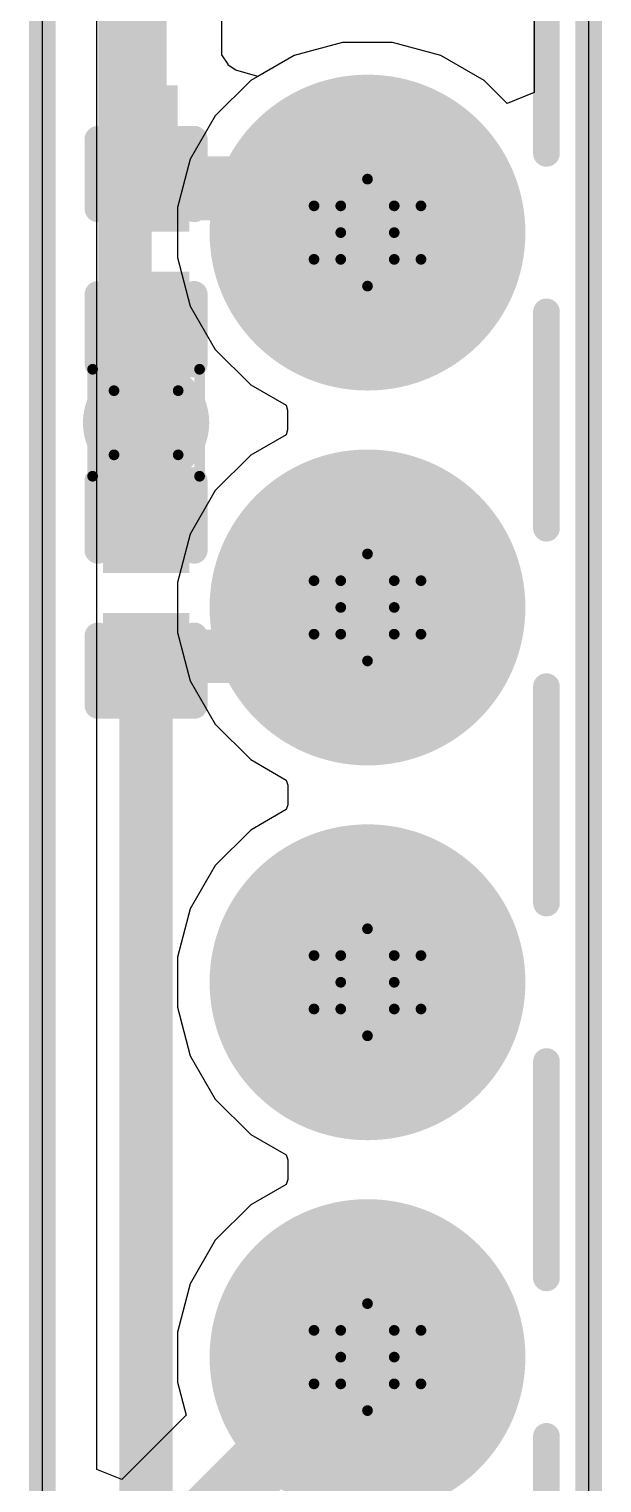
# Model space of a CAD drawing. Header units: inches. Extents: x 0 to 355, y -10 to 78.
# Drawn here: x 69.6 to 72.32, y 12.44 to 19.34 of the extents above; entities that cross this region are included whole.
import ezdxf

# ---------------------------------------------------------------- set-up
doc = ezdxf.new("R2010")
doc.units = ezdxf.units.IN
for name, color, linetype in [('Board Outline', 216, 'Continuous'), ('Bottom Layer', 5, 'Continuous'), ('Bottom Solder', 6, 'Continuous'), ('Drill Drawing', 1, 'Continuous'), ('Multi-Layer', 9, 'Continuous'), ('Pad Holes', 156, 'Continuous'), ('Top Layer', 1, 'Continuous'), ('Top Overlay', 2, 'Continuous'), ('Top Paste', 8, 'Continuous'), ('Top Solder', 216, 'Continuous'), ('Via Holes', 16, 'Continuous')]:
    doc.layers.add(name, color=color, linetype=linetype)

# ---------------------------------------------------------------- blocks, each defined once
blk = doc.blocks.new('PAW3395DM_21')
at = {"layer": 'Bottom Layer'}
h = blk.add_hatch(color=5, dxfattribs=at)
edge = h.paths.add_edge_path()
edge.add_arc((-5.3499893, 1.3349859), 0.6999985999999999, 0, 360)
h = blk.add_hatch(color=5, dxfattribs=at)
edge = h.paths.add_edge_path()
edge.add_arc((-5.3499893, -0.4449953), 0.6999985999999999, 0, 360)
h = blk.add_hatch(color=5, dxfattribs=at)
edge = h.paths.add_edge_path()
edge.add_arc((-5.3499893, -2.2250019), 0.6999985999999999, 0, 360)
h = blk.add_hatch(color=5, dxfattribs=at)
edge = h.paths.add_edge_path()
edge.add_arc((-5.3499893, -4.0050085), 0.6999985999999999, 0, 360)
at = {"layer": 'Bottom Solder'}
h = blk.add_hatch(color=6, dxfattribs=at)
edge = h.paths.add_edge_path()
edge.add_arc((-5.3499893, 1.3349859), 0.7499985, 0, 360)
h = blk.add_hatch(color=6, dxfattribs=at)
edge = h.paths.add_edge_path()
edge.add_arc((-5.3499893, -0.4449953), 0.7499985, 0, 360)
h = blk.add_hatch(color=6, dxfattribs=at)
edge = h.paths.add_edge_path()
edge.add_arc((-5.3499893, -2.2250019), 0.7499985, 0, 360)
h = blk.add_hatch(color=6, dxfattribs=at)
edge = h.paths.add_edge_path()
edge.add_arc((-5.3499893, -4.0050085), 0.7499985, 0, 360)
at = {"layer": 'Multi-Layer'}
h = blk.add_hatch(color=9, dxfattribs=at)
edge = h.paths.add_edge_path()
edge.add_arc((-5.3499893, 1.3349859), 0.6999985999999999, 0, 360)
h = blk.add_hatch(color=9, dxfattribs=at)
edge = h.paths.add_edge_path()
edge.add_arc((-5.3499893, -0.4449953), 0.6999985999999999, 0, 360)
h = blk.add_hatch(color=9, dxfattribs=at)
edge = h.paths.add_edge_path()
edge.add_arc((-5.3499893, -2.2250019), 0.6999985999999999, 0, 360)
h = blk.add_hatch(color=9, dxfattribs=at)
edge = h.paths.add_edge_path()
edge.add_arc((-5.3499893, -4.0050085), 0.6999985999999999, 0, 360)
at = {"layer": 'Pad Holes'}
h = blk.add_hatch(color=7, dxfattribs=at)
edge = h.paths.add_edge_path()
edge.add_arc((-5.3499893, 1.3349859), 0.350012, 0, 360)
h = blk.add_hatch(color=7, dxfattribs=at)
edge = h.paths.add_edge_path()
edge.add_arc((-5.3499893, -0.4449953), 0.350012, 0, 360)
h = blk.add_hatch(color=7, dxfattribs=at)
edge = h.paths.add_edge_path()
edge.add_arc((-5.3499893, -2.2250019), 0.350012, 0, 360)
h = blk.add_hatch(color=7, dxfattribs=at)
edge = h.paths.add_edge_path()
edge.add_arc((-5.3499893, -4.0050085), 0.350012, 0, 360)
at = {"layer": 'Top Layer'}
h = blk.add_hatch(color=1, dxfattribs=at)
edge = h.paths.add_edge_path()
edge.add_arc((-5.3499893, 1.3349859), 0.6999985999999999, 0, 360)
h = blk.add_hatch(color=1, dxfattribs=at)
edge = h.paths.add_edge_path()
edge.add_arc((-5.3499893, -0.4449953), 0.6999985999999999, 0, 360)
h = blk.add_hatch(color=1, dxfattribs=at)
edge = h.paths.add_edge_path()
edge.add_arc((-5.3499893, -2.2250019), 0.6999985999999999, 0, 360)
h = blk.add_hatch(color=1, dxfattribs=at)
edge = h.paths.add_edge_path()
edge.add_arc((-5.3499893, -4.0050085), 0.6999985999999999, 0, 360)
at = {"layer": 'Top Solder'}
h = blk.add_hatch(color=216, dxfattribs=at)
edge = h.paths.add_edge_path()
edge.add_arc((-5.3499893, 1.3349859), 0.7499985, 0, 360)
h = blk.add_hatch(color=216, dxfattribs=at)
edge = h.paths.add_edge_path()
edge.add_arc((-5.3499893, -0.4449953), 0.7499985, 0, 360)
h = blk.add_hatch(color=216, dxfattribs=at)
edge = h.paths.add_edge_path()
edge.add_arc((-5.3499893, -2.2250019), 0.7499985, 0, 360)
h = blk.add_hatch(color=216, dxfattribs=at)
edge = h.paths.add_edge_path()
edge.add_arc((-5.3499893, -4.0050085), 0.7499985, 0, 360)
at = {"layer": 'Top Overlay'}
for points in [[(-4.5000037, 1.7113631, 0.127, 0.127, 0), (-4.5000037, 2.7385645, 0.127, 0.127, 0)], [(-4.5000037, -0.0686435, 0.127, 0.127, 0), (-4.5000037, 0.9585324999999999, 0.127, 0.127, 0)], [(-4.5000037, -1.8486247, 0.127, 0.127, 0), (-4.5000037, -0.8213978999999999, 0.127, 0.127, 0)], [(-4.5000037, -3.6286059, 0.127, 0.127, 0), (-4.5000037, -2.6014299, 0.127, 0.127, 0)], [(-4.5000037, -5.4085871, 0.127, 0.127, 0), (-4.5000037, -4.381411099999999, 0.127, 0.127, 0)]]:
    blk.add_lwpolyline(points, format="xyseb", dxfattribs=at)
for points in [[(-4.531753699999999, 1.7113631, 0.0635, 0.0635, 1), (-4.4682537, 1.7113631, 0.0635, 0.0635, 1)], [(-4.531753699999999, 0.9585324999999999, 0.0635, 0.0635, 1), (-4.4682537, 0.9585324999999999, 0.0635, 0.0635, 1)], [(-4.531753699999999, -0.0686435, 0.0635, 0.0635, 1), (-4.4682537, -0.0686435, 0.0635, 0.0635, 1)], [(-4.531753699999999, -0.8213978999999999, 0.0635, 0.0635, 1), (-4.4682537, -0.8213978999999999, 0.0635, 0.0635, 1)], [(-4.531753699999999, -1.8486247, 0.0635, 0.0635, 1), (-4.4682537, -1.8486247, 0.0635, 0.0635, 1)], [(-4.531753699999999, -2.6014299, 0.0635, 0.0635, 1), (-4.4682537, -2.6014299, 0.0635, 0.0635, 1)], [(-4.531753699999999, -3.6286059, 0.0635, 0.0635, 1), (-4.4682537, -3.6286059, 0.0635, 0.0635, 1)], [(-4.531753699999999, -4.381411099999999, 0.0635, 0.0635, 1), (-4.4682537, -4.381411099999999, 0.0635, 0.0635, 1)]]:
    blk.add_lwpolyline(points, format="xyseb", close=True, dxfattribs=at)
blk = doc.blocks.new('CAP_0201_107')
at = {"layer": 'Top Layer'}
for points in [[(-0.4499991, 0.1499997), (-0.1499997, 0.1499997), (-0.1499997, -0.1499997), (-0.4499991, -0.1499997)], [(0.1499997, 0.1499997), (0.4499991, 0.1499997), (0.4499991, -0.1499997), (0.1499997, -0.1499997)]]:
    blk.add_hatch(color=1, dxfattribs=at).paths.add_polyline_path(points)
at = {"layer": 'Top Paste'}
for points in [[(-0.4499991, 0.1499997), (-0.1499997, 0.1499997), (-0.1499997, -0.1499997), (-0.4499991, -0.1499997)], [(0.1499997, 0.1499997), (0.4499991, 0.1499997), (0.4499991, -0.1499997), (0.1499997, -0.1499997)]]:
    blk.add_hatch(color=8, dxfattribs=at).paths.add_polyline_path(points)
at = {"layer": 'Top Solder'}
for points in [[(-0.50500026, 0.20500086), (-0.09499853999999999, 0.20500086), (-0.09499853999999999, -0.20500086), (-0.50500026, -0.20500086)], [(0.09499853999999999, 0.20500086), (0.50500026, 0.20500086), (0.50500026, -0.20500086), (0.09499853999999999, -0.20500086)]]:
    blk.add_hatch(color=216, dxfattribs=at).paths.add_polyline_path(points)
at = {"layer": 'Top Overlay'}
for points in [[(-0.5334, -0.2286, 0.127, 0.127, 0), (-0.5334, 0.2286, 0.127, 0.127, 0)], [(-0.2032, 0.2286, 0.127, 0.127, 0), (-0.5334, 0.2286, 0.127, 0.127, 0)], [(0.5334, 0.2286, 0.127, 0.127, 0), (0.2032, 0.2286, 0.127, 0.127, 0)], [(0.5334, -0.2286, 0.127, 0.127, 0), (0.5334, 0.2286, 0.127, 0.127, 0)], [(-0.2032, -0.2286, 0.127, 0.127, 0), (-0.5334, -0.2286, 0.127, 0.127, 0)], [(0.5334, -0.2286, 0.127, 0.127, 0), (0.2032, -0.2286, 0.127, 0.127, 0)]]:
    blk.add_lwpolyline(points, format="xyseb", dxfattribs=at)
for points in [[(-0.5651499999999999, 0.2286, 0.0635, 0.0635, 1), (-0.5016499999999999, 0.2286, 0.0635, 0.0635, 1)], [(-0.5651499999999999, 0.2286, 0.0635, 0.0635, 1), (-0.5016499999999999, 0.2286, 0.0635, 0.0635, 1)], [(-0.23495, 0.2286, 0.0635, 0.0635, 1), (-0.17145, 0.2286, 0.0635, 0.0635, 1)], [(0.17145, 0.2286, 0.0635, 0.0635, 1), (0.23495, 0.2286, 0.0635, 0.0635, 1)], [(0.5016499999999999, 0.2286, 0.0635, 0.0635, 1), (0.5651499999999999, 0.2286, 0.0635, 0.0635, 1)], [(0.5016499999999999, 0.2286, 0.0635, 0.0635, 1), (0.5651499999999999, 0.2286, 0.0635, 0.0635, 1)], [(-0.5651499999999999, -0.2286, 0.0635, 0.0635, 1), (-0.5016499999999999, -0.2286, 0.0635, 0.0635, 1)], [(-0.5651499999999999, -0.2286, 0.0635, 0.0635, 1), (-0.5016499999999999, -0.2286, 0.0635, 0.0635, 1)], [(-0.23495, -0.2286, 0.0635, 0.0635, 1), (-0.17145, -0.2286, 0.0635, 0.0635, 1)], [(0.17145, -0.2286, 0.0635, 0.0635, 1), (0.23495, -0.2286, 0.0635, 0.0635, 1)], [(0.5016499999999999, -0.2286, 0.0635, 0.0635, 1), (0.5651499999999999, -0.2286, 0.0635, 0.0635, 1)], [(0.5016499999999999, -0.2286, 0.0635, 0.0635, 1), (0.5651499999999999, -0.2286, 0.0635, 0.0635, 1)]]:
    blk.add_lwpolyline(points, format="xyseb", close=True, dxfattribs=at)
blk = doc.blocks.new('CAP_0201_112')
at = {"layer": 'Top Layer'}
for points in [[(-0.4499991, 0.1499997), (-0.1499997, 0.1499997), (-0.1499997, -0.1499997), (-0.4499991, -0.1499997)], [(0.1499997, 0.1499997), (0.4499991, 0.1499997), (0.4499991, -0.1499997), (0.1499997, -0.1499997)]]:
    blk.add_hatch(color=1, dxfattribs=at).paths.add_polyline_path(points)
at = {"layer": 'Top Paste'}
for points in [[(-0.4499991, 0.1499997), (-0.1499997, 0.1499997), (-0.1499997, -0.1499997), (-0.4499991, -0.1499997)], [(0.1499997, 0.1499997), (0.4499991, 0.1499997), (0.4499991, -0.1499997), (0.1499997, -0.1499997)]]:
    blk.add_hatch(color=8, dxfattribs=at).paths.add_polyline_path(points)
at = {"layer": 'Top Solder'}
for points in [[(-0.50500026, 0.20500086), (-0.09499853999999999, 0.20500086), (-0.09499853999999999, -0.20500086), (-0.50500026, -0.20500086)], [(0.09499853999999999, 0.20500086), (0.50500026, 0.20500086), (0.50500026, -0.20500086), (0.09499853999999999, -0.20500086)]]:
    blk.add_hatch(color=216, dxfattribs=at).paths.add_polyline_path(points)
at = {"layer": 'Top Overlay'}
for points in [[(-0.5334, 0.2286, 0.127, 0.127, 0), (-0.5334, -0.2286, 0.127, 0.127, 0)], [(-0.5334, 0.2286, 0.127, 0.127, 0), (-0.2032, 0.2286, 0.127, 0.127, 0)], [(0.2032, 0.2286, 0.127, 0.127, 0), (0.5334, 0.2286, 0.127, 0.127, 0)], [(0.5334, 0.2286, 0.127, 0.127, 0), (0.5334, -0.2286, 0.127, 0.127, 0)], [(-0.5334, -0.2286, 0.127, 0.127, 0), (-0.2032, -0.2286, 0.127, 0.127, 0)], [(0.2032, -0.2286, 0.127, 0.127, 0), (0.5334, -0.2286, 0.127, 0.127, 0)]]:
    blk.add_lwpolyline(points, format="xyseb", dxfattribs=at)
for points in [[(-0.5651499999999999, 0.2286, 0.0635, 0.0635, 1), (-0.5016499999999999, 0.2286, 0.0635, 0.0635, 1)], [(-0.5651499999999999, 0.2286, 0.0635, 0.0635, 1), (-0.5016499999999999, 0.2286, 0.0635, 0.0635, 1)], [(-0.23495, 0.2286, 0.0635, 0.0635, 1), (-0.17145, 0.2286, 0.0635, 0.0635, 1)], [(0.17145, 0.2286, 0.0635, 0.0635, 1), (0.23495, 0.2286, 0.0635, 0.0635, 1)], [(0.5016499999999999, 0.2286, 0.0635, 0.0635, 1), (0.5651499999999999, 0.2286, 0.0635, 0.0635, 1)], [(0.5016499999999999, 0.2286, 0.0635, 0.0635, 1), (0.5651499999999999, 0.2286, 0.0635, 0.0635, 1)], [(-0.5651499999999999, -0.2286, 0.0635, 0.0635, 1), (-0.5016499999999999, -0.2286, 0.0635, 0.0635, 1)], [(-0.5651499999999999, -0.2286, 0.0635, 0.0635, 1), (-0.5016499999999999, -0.2286, 0.0635, 0.0635, 1)], [(-0.23495, -0.2286, 0.0635, 0.0635, 1), (-0.17145, -0.2286, 0.0635, 0.0635, 1)], [(0.17145, -0.2286, 0.0635, 0.0635, 1), (0.23495, -0.2286, 0.0635, 0.0635, 1)], [(0.5016499999999999, -0.2286, 0.0635, 0.0635, 1), (0.5651499999999999, -0.2286, 0.0635, 0.0635, 1)], [(0.5016499999999999, -0.2286, 0.0635, 0.0635, 1), (0.5651499999999999, -0.2286, 0.0635, 0.0635, 1)]]:
    blk.add_lwpolyline(points, format="xyseb", close=True, dxfattribs=at)

msp = doc.modelspace()

# ---------------------------------------------------------------- hatches: boundary and pattern name
at = {"layer": 'Bottom Layer'}
msp.add_hatch(color=5, dxfattribs=at).paths.add_polyline_path([(69.9227202, 17.22151242), (70.32912019999999, 17.22151242), (70.32912019999999, 17.95421098), (69.9227202, 17.95421098)])
h = msp.add_hatch(color=5, dxfattribs=at)
edge = h.paths.add_edge_path()
edge.add_arc((70.1513202, 17.47551242), 0.2999994, 0, 360)
at = {"layer": 'Top Layer'}
msp.add_hatch(color=1, dxfattribs=at).paths.add_polyline_path([(69.93970772, 18.43831212), (70.30131736, 18.43831212), (70.30131736, 19.07849372), (69.93970772, 19.07849372)])
h = msp.add_hatch(color=1, dxfattribs=at)
edge = h.paths.add_edge_path()
edge.add_arc((70.1513202, 17.47551242), 0.2999994, 0, 360)
at = {"layer": 'Via Holes'}
h = msp.add_hatch(color=7, dxfattribs=at)
edge = h.paths.add_edge_path()
edge.add_arc((70.1513202, 17.47551242), 0.1499997, 0, 360)

# ---------------------------------------------------------------- linework, layer by layer
at = {"layer": 'Board Outline'}
for points in [[(72.2529416, 8.641562599999999, 0.127, 0.127, 0), (72.2529416, 25.44531106, 0.127, 0.127, 0)], [(69.65900978, 11.39101354, 0.127, 0.127, 0), (69.65900978, 24.19101334, 0.127, 0.127, 0)]]:
    msp.add_lwpolyline(points, format="xyseb", dxfattribs=at)
at = {"layer": 'Bottom Layer'}
for p, q in [((69.91798564, 12.50549188), (69.91798564, 24.19101334)), ((71.99396574, 21.27259906), (71.99396574, 19.04438406)), ((71.08402344, 19.28169626), (70.85431092, 19.22014444)), ((71.32183856, 19.28169626), (71.08402344, 19.28169626)), ((71.55155108, 19.22014444), (71.32183856, 19.28169626)), ((70.85431092, 19.22014444), (70.64835502, 19.10123688)), ((71.75750697999999, 19.10123688), (71.55155108, 19.22014444)), ((70.64835502, 19.10123688), (70.48019178, 18.93307364)), ((71.86696574, 18.99177812), (71.75750697999999, 19.10123688)), ((71.99396574, 19.04438406), (71.86696574, 18.99177812)), ((70.48019178, 18.93307364), (70.36128421999999, 18.72711774)), ((70.36128421999999, 18.72711774), (70.2997324, 18.49740522)), ((70.2997324, 18.49740522), (70.2997324, 18.2595901)), ((70.2997324, 18.2595901), (70.36128421999999, 18.02987758)), ((70.36128421999999, 18.02987758), (70.48019178, 17.82392168)), ((70.48019178, 17.82392168), (70.64835502, 17.65575844)), ((70.64835502, 17.65575844), (70.8162287, 17.55883712)), ((70.8162287, 17.55883712), (70.82376234, 17.53535736)), ((70.82376234, 17.53535736), (70.82376234, 17.44165676)), ((70.8162287, 17.418177), (70.64835502, 17.32125568)), ((70.82376234, 17.44165676), (70.8162287, 17.418177)), ((70.64835502, 17.32125568), (70.48019178, 17.15309244)), ((70.48019178, 17.15309244), (70.36128421999999, 16.94713654)), ((70.36128421999999, 16.94713654), (70.2997324, 16.71742402)), ((70.2997324, 16.71742402), (70.2997324, 16.4796089)), ((70.2997324, 16.4796089), (70.36128421999999, 16.24989638)), ((70.36128421999999, 16.24989638), (70.48019178, 16.04394048)), ((70.48019178, 16.04394048), (70.64835502, 15.87577724)), ((70.64835502, 15.87577724), (70.81624647999999, 15.77884576)), ((70.81624647999999, 15.77884576), (70.8237979, 15.75529742)), ((70.8237979, 15.75529742), (70.8237979, 15.6617289)), ((70.81624647999999, 15.63818056), (70.64835502, 15.54124908)), ((70.8237979, 15.6617289), (70.81624647999999, 15.63818056)), ((70.64835502, 15.54124908), (70.48019178, 15.37308584)), ((70.48019178, 15.37308584), (70.36128421999999, 15.16712994)), ((70.36128421999999, 15.16712994), (70.2997324, 14.93741742)), ((70.2997324, 14.93741742), (70.2997324, 14.6996023)), ((70.2997324, 14.6996023), (70.36128421999999, 14.46988978)), ((70.36128421999999, 14.46988978), (70.48019178, 14.26393388)), ((70.48019178, 14.26393388), (70.64835502, 14.09577064)), ((70.64835502, 14.09577064), (70.81624647999999, 13.99883916)), ((70.81624647999999, 13.99883916), (70.8237979, 13.97529082)), ((70.8237979, 13.97529082), (70.8237979, 13.8817223)), ((70.8237979, 13.8817223), (70.81624647999999, 13.85817396)), ((70.81624647999999, 13.85817396), (70.64835502, 13.76124248)), ((70.64835502, 13.76124248), (70.48019178, 13.59307924)), ((70.48019178, 13.59307924), (70.36128421999999, 13.38712334)), ((70.36128421999999, 13.38712334), (70.2997324, 13.15741082)), ((70.2997324, 13.15741082), (70.2997324, 12.9195957)), ((70.2997324, 12.9195957), (70.34163732, 12.7632079)), ((70.34163732, 12.7632079), (70.0353184, 12.45688898)), ((70.0353184, 12.45688898), (69.91798564, 12.50549188))]:
    msp.add_line(p, q, dxfattribs=at)
for points in [[(70.0512442, 17.59468922, 0.254, 0.254, 0), (70.0512442, 24.5327805, 0.254, 0.254, 0)], [(70.0512442, 17.59468922, 0.254, 0.254, 0), (70.06601684, 17.57991658, 0.254, 0.254, 0)], [(70.06601684, 17.54260906, 0.254, 0.254, 0), (70.06601684, 17.57991658, 0.254, 0.254, 0)], [(70.06601684, 17.54260906, 0.254, 0.254, 0), (70.13311348, 17.47551242, 0.254, 0.254, 0)], [(70.13311348, 17.47551242, 0.254, 0.254, 0), (70.1513202, 17.47551242, 0.254, 0.254, 0)], [(70.05232624, 11.8878985, 0.3048, 0.3048, 0), (71.20293099999999, 13.03850326, 0.3048, 0.3048, 0)]]:
    msp.add_lwpolyline(points, format="xyseb", dxfattribs=at)
for points in [[(69.9877442, 17.59468922, 0.127, 0.127, 1), (70.11474419999999, 17.59468922, 0.127, 0.127, 1)], [(69.9877442, 17.59468922, 0.127, 0.127, 1), (70.11474419999999, 17.59468922, 0.127, 0.127, 1)], [(70.00251683999998, 17.57991658, 0.127, 0.127, 1), (70.12951684, 17.57991658, 0.127, 0.127, 1)], [(70.00251683999998, 17.57991658, 0.127, 0.127, 1), (70.12951684, 17.57991658, 0.127, 0.127, 1)], [(70.00251683999998, 17.54260906, 0.127, 0.127, 1), (70.12951684, 17.54260906, 0.127, 0.127, 1)], [(70.00251683999998, 17.54260906, 0.127, 0.127, 1), (70.12951684, 17.54260906, 0.127, 0.127, 1)], [(70.06961347999999, 17.47551242, 0.127, 0.127, 1), (70.19661348, 17.47551242, 0.127, 0.127, 1)], [(70.06961347999999, 17.47551242, 0.127, 0.127, 1), (70.19661348, 17.47551242, 0.127, 0.127, 1)], [(70.0878202, 17.47551242, 0.127, 0.127, 1), (70.21482019999999, 17.47551242, 0.127, 0.127, 1)], [(71.12673099999999, 13.03850326, 0.1524, 0.1524, 1), (71.27913099999999, 13.03850326, 0.1524, 0.1524, 1)]]:
    msp.add_lwpolyline(points, format="xyseb", close=True, dxfattribs=at)
at = {"layer": 'Drill Drawing'}
for points in [[(71.075931, 18.50549766, 0.0508, 0.0508, 0), (71.20293099999999, 18.63249766, 0.0508, 0.0508, 0)], [(71.20293099999999, 18.63249766, 0.0508, 0.0508, 0), (71.329931, 18.50549766, 0.0508, 0.0508, 0)], [(70.94893099999999, 18.50549766, 0.0508, 0.0508, 0), (71.075931, 18.37849766, 0.0508, 0.0508, 0)], [(70.94893099999999, 18.50549766, 0.0508, 0.0508, 0), (71.075931, 18.50549766, 0.0508, 0.0508, 0)], [(71.329931, 18.50549766, 0.0508, 0.0508, 0), (71.456931, 18.50549766, 0.0508, 0.0508, 0)], [(71.329931, 18.37849766, 0.0508, 0.0508, 0), (71.456931, 18.50549766, 0.0508, 0.0508, 0)], [(70.94893099999999, 18.25149766, 0.0508, 0.0508, 0), (71.075931, 18.37849766, 0.0508, 0.0508, 0)], [(71.329931, 18.37849766, 0.0508, 0.0508, 0), (71.456931, 18.25149766, 0.0508, 0.0508, 0)], [(70.94893099999999, 18.25149766, 0.0508, 0.0508, 0), (71.075931, 18.25149766, 0.0508, 0.0508, 0)], [(71.075931, 18.25149766, 0.0508, 0.0508, 0), (71.20293099999999, 18.12449766, 0.0508, 0.0508, 0)], [(71.20293099999999, 18.12449766, 0.0508, 0.0508, 0), (71.329931, 18.25149766, 0.0508, 0.0508, 0)], [(71.329931, 18.25149766, 0.0508, 0.0508, 0), (71.456931, 18.25149766, 0.0508, 0.0508, 0)], [(69.8973202, 17.72951242, 0.0508, 0.0508, 0), (70.4053202, 17.72951242, 0.0508, 0.0508, 0)], [(69.8973202, 17.22151242, 0.0508, 0.0508, 0), (69.8973202, 17.72951242, 0.0508, 0.0508, 0)], [(70.4053202, 17.22151242, 0.0508, 0.0508, 0), (70.4053202, 17.72951242, 0.0508, 0.0508, 0)], [(69.9989202, 17.62791242, 0.0508, 0.0508, 0), (70.3037202, 17.62791242, 0.0508, 0.0508, 0)], [(69.9989202, 17.32311242, 0.0508, 0.0508, 0), (69.9989202, 17.62791242, 0.0508, 0.0508, 0)], [(70.3037202, 17.32311242, 0.0508, 0.0508, 0), (70.3037202, 17.62791242, 0.0508, 0.0508, 0)], [(69.9989202, 17.32311242, 0.0508, 0.0508, 0), (70.3037202, 17.32311242, 0.0508, 0.0508, 0)], [(69.8973202, 17.22151242, 0.0508, 0.0508, 0), (70.4053202, 17.22151242, 0.0508, 0.0508, 0)], [(71.075931, 16.72551646, 0.0508, 0.0508, 0), (71.20293099999999, 16.85251646, 0.0508, 0.0508, 0)], [(71.20293099999999, 16.85251646, 0.0508, 0.0508, 0), (71.329931, 16.72551646, 0.0508, 0.0508, 0)], [(70.94893099999999, 16.72551646, 0.0508, 0.0508, 0), (71.075931, 16.59851646, 0.0508, 0.0508, 0)], [(70.94893099999999, 16.72551646, 0.0508, 0.0508, 0), (71.075931, 16.72551646, 0.0508, 0.0508, 0)], [(71.329931, 16.72551646, 0.0508, 0.0508, 0), (71.456931, 16.72551646, 0.0508, 0.0508, 0)], [(71.329931, 16.59851646, 0.0508, 0.0508, 0), (71.456931, 16.72551646, 0.0508, 0.0508, 0)], [(70.94893099999999, 16.47151646, 0.0508, 0.0508, 0), (71.075931, 16.59851646, 0.0508, 0.0508, 0)], [(71.329931, 16.59851646, 0.0508, 0.0508, 0), (71.456931, 16.47151646, 0.0508, 0.0508, 0)], [(70.94893099999999, 16.47151646, 0.0508, 0.0508, 0), (71.075931, 16.47151646, 0.0508, 0.0508, 0)], [(71.075931, 16.47151646, 0.0508, 0.0508, 0), (71.20293099999999, 16.34451646, 0.0508, 0.0508, 0)], [(71.20293099999999, 16.34451646, 0.0508, 0.0508, 0), (71.329931, 16.47151646, 0.0508, 0.0508, 0)], [(71.329931, 16.47151646, 0.0508, 0.0508, 0), (71.456931, 16.47151646, 0.0508, 0.0508, 0)], [(71.075931, 14.94550986, 0.0508, 0.0508, 0), (71.20293099999999, 15.07250986, 0.0508, 0.0508, 0)], [(71.20293099999999, 15.07250986, 0.0508, 0.0508, 0), (71.329931, 14.94550986, 0.0508, 0.0508, 0)], [(70.94893099999999, 14.94550986, 0.0508, 0.0508, 0), (71.075931, 14.81850986, 0.0508, 0.0508, 0)], [(70.94893099999999, 14.94550986, 0.0508, 0.0508, 0), (71.075931, 14.94550986, 0.0508, 0.0508, 0)], [(71.329931, 14.94550986, 0.0508, 0.0508, 0), (71.456931, 14.94550986, 0.0508, 0.0508, 0)], [(71.329931, 14.81850986, 0.0508, 0.0508, 0), (71.456931, 14.94550986, 0.0508, 0.0508, 0)], [(70.94893099999999, 14.69150986, 0.0508, 0.0508, 0), (71.075931, 14.81850986, 0.0508, 0.0508, 0)], [(71.329931, 14.81850986, 0.0508, 0.0508, 0), (71.456931, 14.69150986, 0.0508, 0.0508, 0)], [(70.94893099999999, 14.69150986, 0.0508, 0.0508, 0), (71.075931, 14.69150986, 0.0508, 0.0508, 0)], [(71.075931, 14.69150986, 0.0508, 0.0508, 0), (71.20293099999999, 14.56450986, 0.0508, 0.0508, 0)], [(71.20293099999999, 14.56450986, 0.0508, 0.0508, 0), (71.329931, 14.69150986, 0.0508, 0.0508, 0)], [(71.329931, 14.69150986, 0.0508, 0.0508, 0), (71.456931, 14.69150986, 0.0508, 0.0508, 0)], [(71.075931, 13.16550326, 0.0508, 0.0508, 0), (71.20293099999999, 13.29250326, 0.0508, 0.0508, 0)], [(71.20293099999999, 13.29250326, 0.0508, 0.0508, 0), (71.329931, 13.16550326, 0.0508, 0.0508, 0)], [(70.94893099999999, 13.16550326, 0.0508, 0.0508, 0), (71.075931, 13.03850326, 0.0508, 0.0508, 0)], [(70.94893099999999, 13.16550326, 0.0508, 0.0508, 0), (71.075931, 13.16550326, 0.0508, 0.0508, 0)], [(71.329931, 13.16550326, 0.0508, 0.0508, 0), (71.456931, 13.16550326, 0.0508, 0.0508, 0)], [(71.329931, 13.03850326, 0.0508, 0.0508, 0), (71.456931, 13.16550326, 0.0508, 0.0508, 0)], [(70.94893099999999, 12.91150326, 0.0508, 0.0508, 0), (71.075931, 13.03850326, 0.0508, 0.0508, 0)], [(71.329931, 13.03850326, 0.0508, 0.0508, 0), (71.456931, 12.91150326, 0.0508, 0.0508, 0)], [(70.94893099999999, 12.91150326, 0.0508, 0.0508, 0), (71.075931, 12.91150326, 0.0508, 0.0508, 0)], [(71.075931, 12.91150326, 0.0508, 0.0508, 0), (71.20293099999999, 12.78450326, 0.0508, 0.0508, 0)], [(71.20293099999999, 12.78450326, 0.0508, 0.0508, 0), (71.329931, 12.91150326, 0.0508, 0.0508, 0)], [(71.329931, 12.91150326, 0.0508, 0.0508, 0), (71.456931, 12.91150326, 0.0508, 0.0508, 0)]]:
    msp.add_lwpolyline(points, format="xyseb", dxfattribs=at)
for points in [[(71.190231, 18.63249766, 0.0254, 0.0254, 1), (71.21563099999999, 18.63249766, 0.0254, 0.0254, 1)], [(71.190231, 18.63249766, 0.0254, 0.0254, 1), (71.21563099999999, 18.63249766, 0.0254, 0.0254, 1)], [(70.936231, 18.50549766, 0.0254, 0.0254, 1), (70.961631, 18.50549766, 0.0254, 0.0254, 1)], [(70.936231, 18.50549766, 0.0254, 0.0254, 1), (70.961631, 18.50549766, 0.0254, 0.0254, 1)], [(71.063231, 18.50549766, 0.0254, 0.0254, 1), (71.08863099999999, 18.50549766, 0.0254, 0.0254, 1)], [(71.063231, 18.50549766, 0.0254, 0.0254, 1), (71.08863099999999, 18.50549766, 0.0254, 0.0254, 1)], [(71.31723099999999, 18.50549766, 0.0254, 0.0254, 1), (71.342631, 18.50549766, 0.0254, 0.0254, 1)], [(71.31723099999999, 18.50549766, 0.0254, 0.0254, 1), (71.342631, 18.50549766, 0.0254, 0.0254, 1)], [(71.444231, 18.50549766, 0.0254, 0.0254, 1), (71.46963099999999, 18.50549766, 0.0254, 0.0254, 1)], [(71.444231, 18.50549766, 0.0254, 0.0254, 1), (71.46963099999999, 18.50549766, 0.0254, 0.0254, 1)], [(71.063231, 18.37849766, 0.0254, 0.0254, 1), (71.08863099999999, 18.37849766, 0.0254, 0.0254, 1)], [(71.063231, 18.37849766, 0.0254, 0.0254, 1), (71.08863099999999, 18.37849766, 0.0254, 0.0254, 1)], [(71.31723099999999, 18.37849766, 0.0254, 0.0254, 1), (71.342631, 18.37849766, 0.0254, 0.0254, 1)], [(71.31723099999999, 18.37849766, 0.0254, 0.0254, 1), (71.342631, 18.37849766, 0.0254, 0.0254, 1)], [(70.936231, 18.25149766, 0.0254, 0.0254, 1), (70.961631, 18.25149766, 0.0254, 0.0254, 1)], [(70.936231, 18.25149766, 0.0254, 0.0254, 1), (70.961631, 18.25149766, 0.0254, 0.0254, 1)], [(71.063231, 18.25149766, 0.0254, 0.0254, 1), (71.08863099999999, 18.25149766, 0.0254, 0.0254, 1)], [(71.063231, 18.25149766, 0.0254, 0.0254, 1), (71.08863099999999, 18.25149766, 0.0254, 0.0254, 1)], [(71.31723099999999, 18.25149766, 0.0254, 0.0254, 1), (71.342631, 18.25149766, 0.0254, 0.0254, 1)], [(71.31723099999999, 18.25149766, 0.0254, 0.0254, 1), (71.342631, 18.25149766, 0.0254, 0.0254, 1)], [(71.444231, 18.25149766, 0.0254, 0.0254, 1), (71.46963099999999, 18.25149766, 0.0254, 0.0254, 1)], [(71.444231, 18.25149766, 0.0254, 0.0254, 1), (71.46963099999999, 18.25149766, 0.0254, 0.0254, 1)], [(71.190231, 18.12449766, 0.0254, 0.0254, 1), (71.21563099999999, 18.12449766, 0.0254, 0.0254, 1)], [(71.190231, 18.12449766, 0.0254, 0.0254, 1), (71.21563099999999, 18.12449766, 0.0254, 0.0254, 1)], [(69.8846202, 17.72951242, 0.0254, 0.0254, 1), (69.91002019999999, 17.72951242, 0.0254, 0.0254, 1)], [(69.8846202, 17.72951242, 0.0254, 0.0254, 1), (69.91002019999999, 17.72951242, 0.0254, 0.0254, 1)], [(70.3926202, 17.72951242, 0.0254, 0.0254, 1), (70.4180202, 17.72951242, 0.0254, 0.0254, 1)], [(70.3926202, 17.72951242, 0.0254, 0.0254, 1), (70.4180202, 17.72951242, 0.0254, 0.0254, 1)], [(69.98622019999999, 17.62791242, 0.0254, 0.0254, 1), (70.0116202, 17.62791242, 0.0254, 0.0254, 1)], [(69.98622019999999, 17.62791242, 0.0254, 0.0254, 1), (70.0116202, 17.62791242, 0.0254, 0.0254, 1)], [(70.29102019999999, 17.62791242, 0.0254, 0.0254, 1), (70.3164202, 17.62791242, 0.0254, 0.0254, 1)], [(70.29102019999999, 17.62791242, 0.0254, 0.0254, 1), (70.3164202, 17.62791242, 0.0254, 0.0254, 1)], [(69.98622019999999, 17.32311242, 0.0254, 0.0254, 1), (70.0116202, 17.32311242, 0.0254, 0.0254, 1)], [(69.98622019999999, 17.32311242, 0.0254, 0.0254, 1), (70.0116202, 17.32311242, 0.0254, 0.0254, 1)], [(70.29102019999999, 17.32311242, 0.0254, 0.0254, 1), (70.3164202, 17.32311242, 0.0254, 0.0254, 1)], [(70.29102019999999, 17.32311242, 0.0254, 0.0254, 1), (70.3164202, 17.32311242, 0.0254, 0.0254, 1)], [(69.8846202, 17.22151242, 0.0254, 0.0254, 1), (69.91002019999999, 17.22151242, 0.0254, 0.0254, 1)], [(69.8846202, 17.22151242, 0.0254, 0.0254, 1), (69.91002019999999, 17.22151242, 0.0254, 0.0254, 1)], [(70.3926202, 17.22151242, 0.0254, 0.0254, 1), (70.4180202, 17.22151242, 0.0254, 0.0254, 1)], [(70.3926202, 17.22151242, 0.0254, 0.0254, 1), (70.4180202, 17.22151242, 0.0254, 0.0254, 1)], [(71.190231, 16.85251646, 0.0254, 0.0254, 1), (71.21563099999999, 16.85251646, 0.0254, 0.0254, 1)], [(71.190231, 16.85251646, 0.0254, 0.0254, 1), (71.21563099999999, 16.85251646, 0.0254, 0.0254, 1)], [(70.936231, 16.72551646, 0.0254, 0.0254, 1), (70.961631, 16.72551646, 0.0254, 0.0254, 1)], [(70.936231, 16.72551646, 0.0254, 0.0254, 1), (70.961631, 16.72551646, 0.0254, 0.0254, 1)], [(71.063231, 16.72551646, 0.0254, 0.0254, 1), (71.08863099999999, 16.72551646, 0.0254, 0.0254, 1)], [(71.063231, 16.72551646, 0.0254, 0.0254, 1), (71.08863099999999, 16.72551646, 0.0254, 0.0254, 1)], [(71.31723099999999, 16.72551646, 0.0254, 0.0254, 1), (71.342631, 16.72551646, 0.0254, 0.0254, 1)], [(71.31723099999999, 16.72551646, 0.0254, 0.0254, 1), (71.342631, 16.72551646, 0.0254, 0.0254, 1)], [(71.444231, 16.72551646, 0.0254, 0.0254, 1), (71.46963099999999, 16.72551646, 0.0254, 0.0254, 1)], [(71.444231, 16.72551646, 0.0254, 0.0254, 1), (71.46963099999999, 16.72551646, 0.0254, 0.0254, 1)], [(71.063231, 16.59851646, 0.0254, 0.0254, 1), (71.08863099999999, 16.59851646, 0.0254, 0.0254, 1)], [(71.063231, 16.59851646, 0.0254, 0.0254, 1), (71.08863099999999, 16.59851646, 0.0254, 0.0254, 1)], [(71.31723099999999, 16.59851646, 0.0254, 0.0254, 1), (71.342631, 16.59851646, 0.0254, 0.0254, 1)], [(71.31723099999999, 16.59851646, 0.0254, 0.0254, 1), (71.342631, 16.59851646, 0.0254, 0.0254, 1)], [(70.936231, 16.47151646, 0.0254, 0.0254, 1), (70.961631, 16.47151646, 0.0254, 0.0254, 1)], [(70.936231, 16.47151646, 0.0254, 0.0254, 1), (70.961631, 16.47151646, 0.0254, 0.0254, 1)], [(71.063231, 16.47151646, 0.0254, 0.0254, 1), (71.08863099999999, 16.47151646, 0.0254, 0.0254, 1)], [(71.063231, 16.47151646, 0.0254, 0.0254, 1), (71.08863099999999, 16.47151646, 0.0254, 0.0254, 1)], [(71.31723099999999, 16.47151646, 0.0254, 0.0254, 1), (71.342631, 16.47151646, 0.0254, 0.0254, 1)], [(71.31723099999999, 16.47151646, 0.0254, 0.0254, 1), (71.342631, 16.47151646, 0.0254, 0.0254, 1)], [(71.444231, 16.47151646, 0.0254, 0.0254, 1), (71.46963099999999, 16.47151646, 0.0254, 0.0254, 1)], [(71.444231, 16.47151646, 0.0254, 0.0254, 1), (71.46963099999999, 16.47151646, 0.0254, 0.0254, 1)], [(71.190231, 16.34451646, 0.0254, 0.0254, 1), (71.21563099999999, 16.34451646, 0.0254, 0.0254, 1)], [(71.190231, 16.34451646, 0.0254, 0.0254, 1), (71.21563099999999, 16.34451646, 0.0254, 0.0254, 1)], [(71.190231, 15.07250986, 0.0254, 0.0254, 1), (71.21563099999999, 15.07250986, 0.0254, 0.0254, 1)], [(71.190231, 15.07250986, 0.0254, 0.0254, 1), (71.21563099999999, 15.07250986, 0.0254, 0.0254, 1)], [(70.936231, 14.94550986, 0.0254, 0.0254, 1), (70.961631, 14.94550986, 0.0254, 0.0254, 1)], [(70.936231, 14.94550986, 0.0254, 0.0254, 1), (70.961631, 14.94550986, 0.0254, 0.0254, 1)], [(71.063231, 14.94550986, 0.0254, 0.0254, 1), (71.08863099999999, 14.94550986, 0.0254, 0.0254, 1)], [(71.063231, 14.94550986, 0.0254, 0.0254, 1), (71.08863099999999, 14.94550986, 0.0254, 0.0254, 1)], [(71.31723099999999, 14.94550986, 0.0254, 0.0254, 1), (71.342631, 14.94550986, 0.0254, 0.0254, 1)], [(71.31723099999999, 14.94550986, 0.0254, 0.0254, 1), (71.342631, 14.94550986, 0.0254, 0.0254, 1)], [(71.444231, 14.94550986, 0.0254, 0.0254, 1), (71.46963099999999, 14.94550986, 0.0254, 0.0254, 1)], [(71.444231, 14.94550986, 0.0254, 0.0254, 1), (71.46963099999999, 14.94550986, 0.0254, 0.0254, 1)], [(71.063231, 14.81850986, 0.0254, 0.0254, 1), (71.08863099999999, 14.81850986, 0.0254, 0.0254, 1)], [(71.063231, 14.81850986, 0.0254, 0.0254, 1), (71.08863099999999, 14.81850986, 0.0254, 0.0254, 1)], [(71.31723099999999, 14.81850986, 0.0254, 0.0254, 1), (71.342631, 14.81850986, 0.0254, 0.0254, 1)], [(71.31723099999999, 14.81850986, 0.0254, 0.0254, 1), (71.342631, 14.81850986, 0.0254, 0.0254, 1)], [(70.936231, 14.69150986, 0.0254, 0.0254, 1), (70.961631, 14.69150986, 0.0254, 0.0254, 1)], [(70.936231, 14.69150986, 0.0254, 0.0254, 1), (70.961631, 14.69150986, 0.0254, 0.0254, 1)], [(71.063231, 14.69150986, 0.0254, 0.0254, 1), (71.08863099999999, 14.69150986, 0.0254, 0.0254, 1)], [(71.063231, 14.69150986, 0.0254, 0.0254, 1), (71.08863099999999, 14.69150986, 0.0254, 0.0254, 1)], [(71.31723099999999, 14.69150986, 0.0254, 0.0254, 1), (71.342631, 14.69150986, 0.0254, 0.0254, 1)], [(71.31723099999999, 14.69150986, 0.0254, 0.0254, 1), (71.342631, 14.69150986, 0.0254, 0.0254, 1)], [(71.444231, 14.69150986, 0.0254, 0.0254, 1), (71.46963099999999, 14.69150986, 0.0254, 0.0254, 1)], [(71.444231, 14.69150986, 0.0254, 0.0254, 1), (71.46963099999999, 14.69150986, 0.0254, 0.0254, 1)], [(71.190231, 14.56450986, 0.0254, 0.0254, 1), (71.21563099999999, 14.56450986, 0.0254, 0.0254, 1)], [(71.190231, 14.56450986, 0.0254, 0.0254, 1), (71.21563099999999, 14.56450986, 0.0254, 0.0254, 1)], [(71.190231, 13.29250326, 0.0254, 0.0254, 1), (71.21563099999999, 13.29250326, 0.0254, 0.0254, 1)], [(71.190231, 13.29250326, 0.0254, 0.0254, 1), (71.21563099999999, 13.29250326, 0.0254, 0.0254, 1)], [(70.936231, 13.16550326, 0.0254, 0.0254, 1), (70.961631, 13.16550326, 0.0254, 0.0254, 1)], [(70.936231, 13.16550326, 0.0254, 0.0254, 1), (70.961631, 13.16550326, 0.0254, 0.0254, 1)], [(71.063231, 13.16550326, 0.0254, 0.0254, 1), (71.08863099999999, 13.16550326, 0.0254, 0.0254, 1)], [(71.063231, 13.16550326, 0.0254, 0.0254, 1), (71.08863099999999, 13.16550326, 0.0254, 0.0254, 1)], [(71.31723099999999, 13.16550326, 0.0254, 0.0254, 1), (71.342631, 13.16550326, 0.0254, 0.0254, 1)], [(71.31723099999999, 13.16550326, 0.0254, 0.0254, 1), (71.342631, 13.16550326, 0.0254, 0.0254, 1)], [(71.444231, 13.16550326, 0.0254, 0.0254, 1), (71.46963099999999, 13.16550326, 0.0254, 0.0254, 1)], [(71.444231, 13.16550326, 0.0254, 0.0254, 1), (71.46963099999999, 13.16550326, 0.0254, 0.0254, 1)], [(71.063231, 13.03850326, 0.0254, 0.0254, 1), (71.08863099999999, 13.03850326, 0.0254, 0.0254, 1)], [(71.063231, 13.03850326, 0.0254, 0.0254, 1), (71.08863099999999, 13.03850326, 0.0254, 0.0254, 1)], [(71.31723099999999, 13.03850326, 0.0254, 0.0254, 1), (71.342631, 13.03850326, 0.0254, 0.0254, 1)], [(71.31723099999999, 13.03850326, 0.0254, 0.0254, 1), (71.342631, 13.03850326, 0.0254, 0.0254, 1)], [(70.936231, 12.91150326, 0.0254, 0.0254, 1), (70.961631, 12.91150326, 0.0254, 0.0254, 1)], [(70.936231, 12.91150326, 0.0254, 0.0254, 1), (70.961631, 12.91150326, 0.0254, 0.0254, 1)], [(71.063231, 12.91150326, 0.0254, 0.0254, 1), (71.08863099999999, 12.91150326, 0.0254, 0.0254, 1)], [(71.063231, 12.91150326, 0.0254, 0.0254, 1), (71.08863099999999, 12.91150326, 0.0254, 0.0254, 1)], [(71.31723099999999, 12.91150326, 0.0254, 0.0254, 1), (71.342631, 12.91150326, 0.0254, 0.0254, 1)], [(71.31723099999999, 12.91150326, 0.0254, 0.0254, 1), (71.342631, 12.91150326, 0.0254, 0.0254, 1)], [(71.444231, 12.91150326, 0.0254, 0.0254, 1), (71.46963099999999, 12.91150326, 0.0254, 0.0254, 1)], [(71.444231, 12.91150326, 0.0254, 0.0254, 1), (71.46963099999999, 12.91150326, 0.0254, 0.0254, 1)], [(71.190231, 12.78450326, 0.0254, 0.0254, 1), (71.21563099999999, 12.78450326, 0.0254, 0.0254, 1)], [(71.190231, 12.78450326, 0.0254, 0.0254, 1), (71.21563099999999, 12.78450326, 0.0254, 0.0254, 1)]]:
    msp.add_lwpolyline(points, format="xyseb", close=True, dxfattribs=at)
at = {"layer": 'Multi-Layer'}
for p, q in [((72.2529416, 25.44531106), (72.2529416, 8.641562599999999)), ((69.65900978, 11.39101354), (69.65900978, 24.19101334))]:
    msp.add_line(p, q, dxfattribs=at)
at = {"layer": 'Top Layer'}
for p, q in [((71.99396574, 21.27259906), (71.99396574, 19.04438406)), ((70.51099181999999, 19.22188688), (70.51099181999999, 21.18717378)), ((71.08402344, 19.28169626), (70.85431092, 19.22014444)), ((71.32183856, 19.28169626), (71.08402344, 19.28169626)), ((71.55155108, 19.22014444), (71.32183856, 19.28169626)), ((70.54058282, 19.17760198), (70.51099181999999, 19.22188688)), ((70.85431092, 19.22014444), (70.68145883999999, 19.12035038)), ((71.75750697999999, 19.10123688), (71.55155108, 19.22014444)), ((70.54133466, 19.17382246), (70.54058282, 19.17760198)), ((70.57755759999999, 19.14925558), (70.54133466, 19.17382246)), ((70.68145883999999, 19.12035038), (70.57755759999999, 19.14925558)), ((71.86696574, 18.99177812), (71.75750697999999, 19.10123688)), ((71.99396574, 19.04438406), (71.86696574, 18.99177812))]:
    msp.add_line(p, q, dxfattribs=at)
for points in [[(70.09662892, 18.58889094, 0.3048, 0.3048, 0), (70.09662892, 24.56162474, 0.3048, 0.3048, 0)], [(70.15115764000001, 18.58889094, 0.3048, 0.3048, 0), (71.00080542, 18.58889094, 0.3048, 0.3048, 0)], [(71.00080542, 18.58889094, 0.3048, 0.3048, 0), (71.17736844, 18.41232792, 0.3048, 0.3048, 0)], [(70.15123892, 16.96657262, 0.3048, 0.3048, 0), (70.15123892, 17.98823174, 0.3048, 0.3048, 0)], [(70.15123892, 17.98823174, 0.254, 0.254, 0), (70.1513202, 17.98831302, 0.254, 0.254, 0)], [(70.15115764000001, 16.96649134, 0.254, 0.254, 0), (70.15123892, 16.96657262, 0.254, 0.254, 0)], [(70.98626137999999, 16.36591342, 0.254, 0.254, 0), (71.17629148, 16.55594352, 0.254, 0.254, 0)], [(70.15115764000001, 9.18879036, 0.254, 0.254, 0), (70.15115764000001, 16.36649254, 0.254, 0.254, 0)], [(70.17672019999999, 16.36591342, 0.254, 0.254, 0), (70.98626137999999, 16.36591342, 0.254, 0.254, 0)]]:
    msp.add_lwpolyline(points, format="xyseb", dxfattribs=at)
for points in [[(70.02042891999999, 18.58889094, 0.1524, 0.1524, 1), (70.17282892, 18.58889094, 0.1524, 0.1524, 1)], [(70.07495764, 18.58889094, 0.1524, 0.1524, 1), (70.22735764, 18.58889094, 0.1524, 0.1524, 1)], [(70.92460541999999, 18.58889094, 0.1524, 0.1524, 1), (71.07700541999999, 18.58889094, 0.1524, 0.1524, 1)], [(70.92460541999999, 18.58889094, 0.1524, 0.1524, 1), (71.07700541999999, 18.58889094, 0.1524, 0.1524, 1)], [(71.10116844, 18.41232792, 0.1524, 0.1524, 1), (71.25356844, 18.41232792, 0.1524, 0.1524, 1)], [(70.07503892, 17.98823174, 0.1524, 0.1524, 1), (70.22743892, 17.98823174, 0.1524, 0.1524, 1)], [(70.08773891999999, 17.98823174, 0.127, 0.127, 1), (70.21473891999999, 17.98823174, 0.127, 0.127, 1)], [(70.0878202, 17.98831302, 0.127, 0.127, 1), (70.21482019999999, 17.98831302, 0.127, 0.127, 1)], [(70.07503892, 16.96657262, 0.1524, 0.1524, 1), (70.22743892, 16.96657262, 0.1524, 0.1524, 1)], [(70.08765763999999, 16.96649134, 0.127, 0.127, 1), (70.21465764, 16.96649134, 0.127, 0.127, 1)], [(70.08773891999999, 16.96657262, 0.127, 0.127, 1), (70.21473891999999, 16.96657262, 0.127, 0.127, 1)], [(71.11279148, 16.55594352, 0.127, 0.127, 1), (71.23979148, 16.55594352, 0.127, 0.127, 1)], [(70.08765763999999, 16.36649254, 0.127, 0.127, 1), (70.21465764, 16.36649254, 0.127, 0.127, 1)], [(70.11322019999999, 16.36591342, 0.127, 0.127, 1), (70.2402202, 16.36591342, 0.127, 0.127, 1)], [(70.92276138, 16.36591342, 0.127, 0.127, 1), (71.04976138, 16.36591342, 0.127, 0.127, 1)], [(70.92276138, 16.36591342, 0.127, 0.127, 1), (71.04976138, 16.36591342, 0.127, 0.127, 1)]]:
    msp.add_lwpolyline(points, format="xyseb", close=True, dxfattribs=at)

# ---------------------------------------------------------------- block references
msp.add_blockref('PAW3395DM_21', (76.5529203, 17.04351176))
for name, p, rotation in [('CAP_0201_112', (70.1513202, 18.28831242), 90), ('CAP_0201_107', (70.15115764000001, 16.66649194), 270)]:
    msp.add_blockref(name, p, dxfattribs=dict(rotation=rotation))

doc.saveas('drawing.dxf')
